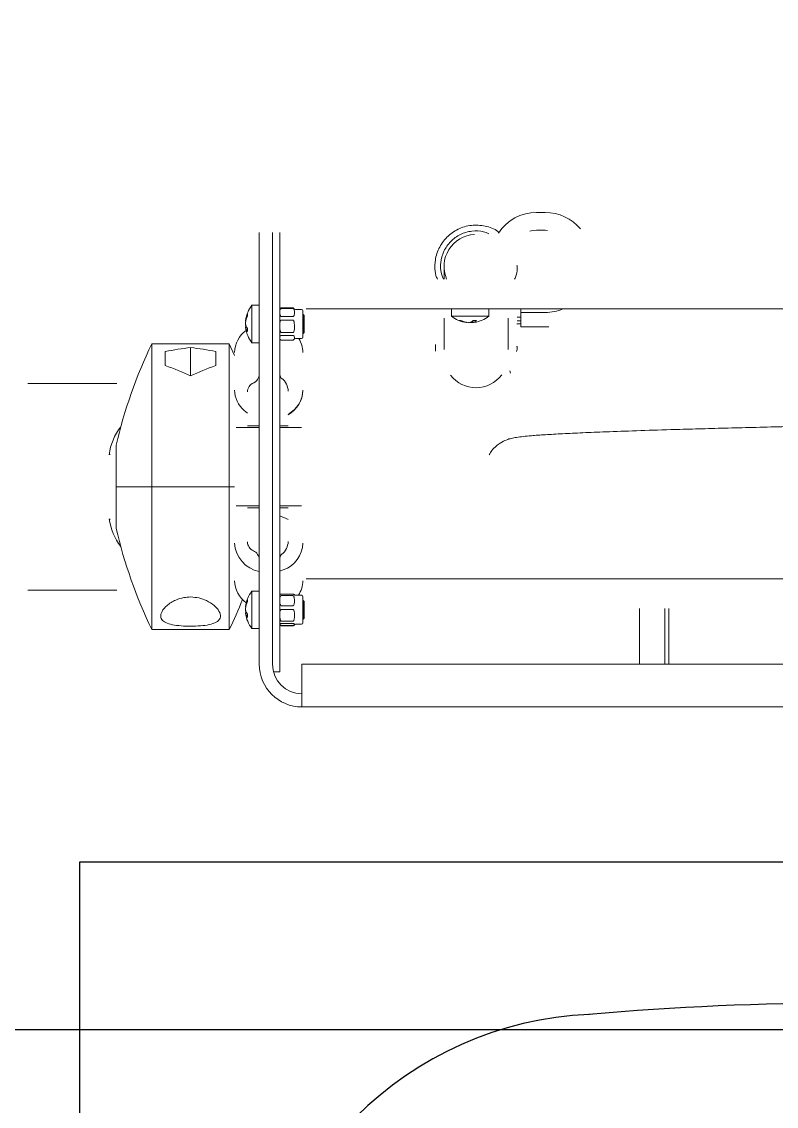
# Model space of a CAD drawing. Header units: millimetres. Extents: x 12325263 to 13848842, y -1463133 to 573208.
# Drawn here: x 12586126.9 to 12586324.9, y -840601 to -840316.4 of the extents above; entities that cross this region are included whole.
import ezdxf
from ezdxf.xclip import XClip

# ---------------------------------------------------------------- set-up
doc = ezdxf.new("R2010")
doc.units = ezdxf.units.MM
doc.header["$LTSCALE"] = 1000
doc.header["$XCLIPFRAME"] = 0
for name, color, linetype in [('fur202301', 252, 'Continuous'), ('WALL', 5, 'Continuous'), ('WALL-SHATCH', 8, 'Continuous'), ('建筑-楼板开洞', 251, 'Continuous')]:
    doc.layers.add(name, color=color, linetype=linetype)

# ---------------------------------------------------------------- blocks, each defined once
blk = doc.blocks.new('adgshg13-A$C7F010FC0')
at = {"layer": 'WALL-SHATCH'}
h = blk.add_hatch(color=256, dxfattribs=at)
h.dxf.hatch_style = 1
h.paths.add_polyline_path([(-60384.17, -16880.9), (-763.16, 197.48), (12587.62, -13153.3), (12587.62, -157996.02), (-162964.85, -188820.43), (-171262.38, -180522.9), (-171262.38, -31310.9), (-150707.19, -10755.71), (-131860.08, -7980.9), (-99162.38, -7980.9), (-99162.38, -4980.9), (-76620.43, -4980.9), (-70107.65, -16880.9)], flags=16)
h.paths.add_polyline_path([(-60091.23, -16380.9), (-646.88, 646.88), (12987.62, -12987.62), (12987.62, -158331.9), (-163100.58, -189250.38), (-171662.38, -180688.59), (-171662.38, -31145.21), (-150777.9, -10260.73), (-131896.69, -7480.9), (-99562.38, -7480.9), (-99562.38, -4580.9), (-76365.55, -4580.9), (-69907.51, -16380.9)])
blk = doc.blocks.new('A$C4C7A72D3')
at = {"layer": 'WALL', "color": 1}
blk.add_blockref('adgshg13-A$C7F010FC0', (210433.01, 205503.57), dxfattribs=at)
blk = doc.blocks.new('asdgag2019092010362923561')
for p, q in [((0, 0), (0, -455)), ((0, -455), (455, -455))]:
    blk.add_line(p, q)
for centre, radius, start, end in [((814.13, -253.5), 777.13, 174.99486, 185.00514), ((132.37, -317.17), 92.5, 182.4896, 267.0793)]:
    blk.add_arc(centre, radius, start, end)
blk = doc.blocks.new('asdgag2019070511385672053')
at = {"color": 2, "lineweight": 13}
for p, q in [((50.92, -40.9), (50.92, -395.59)), ((121.77, -395.59), (121.77, -40.9)), ((155.39, -185.1), (155.39, -296.79)), ((155.39, -296.79), (155.39, -315.37)), ((155.39, -315.37), (155.39, -396.74)), ((146.14, -402.52), (30.89, -402.52)), ((146.14, -404.24), (146.14, -402.52)), ((92.39, -407.94), (30.89, -407.94)), ((144.19, -407.94), (92.39, -407.94)), ((63.12, -414.41), (60.1, -415.81)), ((60.1, -415.81), (60.1, -436.12)), ((135.1, -436.12), (135.1, -415.81)), ((70.48, -454.63), (70.48, -445.35)), ((124.73, -445.35), (124.73, -454.63)), ((70.48, -468.67), (70.48, -454.63)), ((124.73, -468.67), (124.73, -454.63))]:
    blk.add_line(p, q, dxfattribs=at)
at = {"color": 1, "lineweight": 0}
for p, q in [((144.19, -290.15), (144.19, -183.28)), ((144.19, -315.37), (144.19, -290.15)), ((129.58, -300.46), (144.19, -300.46)), ((129.58, -301.51), (144.19, -301.51)), ((144.19, -308.14), (129.58, -308.14)), ((144.19, -315.37), (144.19, -396.74)), ((25.61, -332.9), (25.61, -335.15)), ((30.32, -332.3), (30.3, -332.9)), ((30.3, -332.9), (30.3, -335.15)), ((51.86, -332.9), (51.86, -339.3)), ((55.61, -332.9), (55.67, -331.93)), ((55.61, -332.9), (55.61, -339.3)), ((51.86, -339.3), (50.92, -339.3)), ((55.61, -339.3), (51.86, -339.3)), ((53.06, -340.26), (53.06, -339.3)), ((54.04, -339.3), (54.04, -340.26)), ((54.84, -339.3), (54.84, -340.35)), ((54.45, -342.67), (53.33, -342.67)), ((61.59, -342.67), (54.45, -342.67)), ((67.78, -341.98), (67.18, -342.18)), ((52.83, -347.7), (50.92, -347.7)), ((52.83, -350.49), (52.83, -347.7)), ((52.83, -357.54), (52.83, -350.49)), ((54.06, -351.89), (54.52, -351.89)), ((54.52, -353.35), (54.47, -353.35)), ((50.92, -357.54), (52.83, -357.54)), ((39.79, -359.44), (43.11, -359.44)), ((53.33, -359.44), (54.45, -359.44)), ((54.45, -359.44), (61.58, -359.44)), ((60.3, -361.71), (61.98, -361.69)), ((51.08, -396.86), (51.08, -398.43)), ((51.47, -396.47), (58.31, -396.47)), ((52.68, -396.13), (52.43, -396.38)), ((52.83, -396.38), (52.43, -396.38)), ((52.43, -396.38), (52.43, -396.47)), ((52.68, -396.13), (53.04, -396.13)), ((57.35, -396.38), (52.83, -396.38)), ((53.04, -396.13), (57.1, -396.13)), ((57.35, -396.38), (57.1, -396.13)), ((57.35, -396.47), (57.35, -396.38)), ((58.7, -398.43), (58.7, -396.86)), ((82.06, -402.36), (82.06, -396.89)), ((102.58, -396.89), (102.58, -402.36)), ((126.08, -396.86), (126.08, -398.43)), ((126.47, -396.47), (133.31, -396.47)), ((127.68, -396.13), (127.43, -396.38)), ((127.83, -396.38), (127.43, -396.38)), ((127.43, -396.38), (127.43, -396.47)), ((127.68, -396.13), (128.04, -396.13)), ((132.35, -396.38), (127.83, -396.38)), ((128.04, -396.13), (132.1, -396.13)), ((132.35, -396.38), (132.1, -396.13)), ((132.35, -396.47), (132.35, -396.38)), ((133.7, -398.43), (133.7, -396.86)), ((148.69, -396.74), (144.19, -396.74)), ((155.39, -396.74), (148.69, -396.74)), ((50.67, -402.13), (50.67, -399.12)), ((50.82, -399.12), (50.82, -402.13)), ((52.92, -402.13), (52.92, -399.12)), ((53.85, -399.12), (53.85, -402.13)), ((57.15, -402.13), (57.15, -399.12)), ((57.92, -399.12), (57.92, -402.13)), ((59.11, -402.13), (59.11, -399.12)), ((81.64, -400.36), (81.64, -402.05)), ((103.14, -402.05), (103.14, -400.36)), ((125.81, -402.13), (125.81, -399.12)), ((125.9, -398.78), (125.97, -398.71)), ((126.18, -399.12), (126.18, -402.13)), ((128.81, -402.13), (128.81, -399.12)), ((129.79, -399.12), (129.79, -402.13)), ((132.89, -402.13), (132.89, -399.12)), ((133.5, -399.12), (133.5, -402.13)), ((133.97, -402.13), (133.97, -399.12)), ((134.08, -402.13), (134.08, -399.12)), ((81.64, -402.05), (81.64, -402.52)), ((103.14, -402.52), (103.14, -402.05)), ((119.42, -401.65), (119.68, -402.36)), ((92.39, -404.49), (30.89, -404.49)), ((144.19, -404.49), (92.39, -404.49)), ((49.97, -407.94), (49.97, -409.85)), ((49.97, -409.85), (59.81, -409.85)), ((59.81, -409.85), (59.81, -407.94)), ((81.64, -407.94), (81.64, -409.49)), ((81.64, -409.49), (81.64, -411.04)), ((82.06, -414.02), (82.06, -407.94)), ((102.58, -407.94), (102.58, -414.02)), ((103.14, -409.49), (103.14, -407.94)), ((103.14, -411.04), (103.14, -409.49)), ((124.97, -407.94), (124.97, -409.85)), ((124.97, -409.85), (134.81, -409.85)), ((134.81, -409.85), (134.81, -407.94)), ((54.12, -411.54), (54.12, -411.47)), ((55.66, -411.26), (55.66, -411.54)), ((78.29, -411.04), (77.61, -411.9)), ((129.12, -411.54), (129.12, -411.47)), ((130.66, -411.26), (130.66, -411.54)), ((97.6, -414.44), (97.6, -415.81)), ((135.1, -415.81), (60.1, -415.81)), ((97.6, -415.81), (97.6, -436.12)), ((62.14, -419.34), (65.78, -419.34)), ((68.51, -425.97), (61.04, -425.97)), ((65.78, -432.59), (62.14, -432.59)), ((135.1, -436.12), (60.1, -436.12)), ((97.6, -436.12), (97.6, -445.5)), ((108.54, -445.5), (86.66, -445.5)), ((89.21, -447.14), (88.76, -447.23))]:
    blk.add_line(p, q, dxfattribs=at)
at = {"color": 1, "lineweight": 0, "flags": 128}
for points in [[(30.3, -335.15), (30.44, -336.58), (30.51, -336.9)], [(54.47, -351.86), (54.48, -351.92), (54.51, -352.17)], [(54.48, -352.62), (54.48, -352.62), (54.51, -352.5)], [(106.24, -400.36), (105.95, -400.87), (105.34, -402.36)], [(55.24, -411.53), (55.47, -411.5), (55.63, -411.47)], [(130.24, -411.53), (130.47, -411.5), (130.63, -411.47)], [(106.44, -447.23), (106.26, -447.19), (105.99, -447.14)]]:
    blk.add_lwpolyline(points, dxfattribs=at)
at = {"color": 1, "lineweight": 0}
for centre, radius, start, end in [((37.61, -332.9), 12, 129.7634, 180), ((39.86, -332.9), 12, 0, 22.8382), ((37.61, -335.15), 12, 180, 236.8685), ((63.23, -351.06), 8.39, 307.4424, 53.3652), ((46.69, -352.62), 7.87, 8.216, 38.6822), ((39.79, -351.06), 8.39, 183.0198, 293.3027), ((45.71, -351.37), 8.29, 356.9633, 3.0367), ((52.52, -352.35), 2.05, 13.8688, 43.9291), ((52.52, -353.23), 2.05, 13.8688, 43.9291), ((46.69, -352.62), 7.87, 321.3178, 353.2443), ((48.03, -352.39), 6.51, 336.3055, 353.9729), ((48.03, -352.81), 6.51, 336.3055, 353.9729), ((52.09, -355.22), 1.92, 353.6779, 6.3221), ((50.69, -398.43), 0.391, 297.7769, 0), ((51.47, -396.86), 0.391, 90, 180), ((58.31, -396.86), 0.391, 0, 90), ((62.39, -403.46), 6.97, 90.2778, 121.9902), ((59.09, -398.43), 0.391, 180, 242.2231), ((71.98, -404.09), 7.6, 29.4277, 88.1862), ((72.08, -404.1), 7.61, 29.4581, 88.1557), ((112.11, -404.24), 7.75, 19.5596, 87.9168), ((122.23, -403.45), 6.95, 56.4081, 89.7739), ((125.69, -398.43), 0.391, 314.7773, 0), ((126.47, -396.86), 0.391, 90, 180), ((133.31, -396.86), 0.391, 0, 90), ((134.09, -398.43), 0.391, 180, 224.9883), ((144.19, -396.74), 7.75, 270, 0), ((51.05, -399.12), 0.391, 117.7769, 146.4677), ((58.73, -399.12), 0.391, 33.5332, 62.2231), ((72.6, -404.69), 4.33, 90.99, 142.4064), ((111.9, -404.69), 4.33, 37.5936, 89.01), ((51.05, -402.13), 0.391, 214.1688, 270), ((58.73, -402.13), 0.391, 270, 325.7931), ((68.2, -401.3), 1.23, 270.99, 322.4064), ((116.3, -401.3), 1.23, 217.5936, 269.01), ((54.89, -403.71), 7.87, 231.3178, 263.6262), ((54.89, -403.71), 7.87, 276.4996, 308.6822), ((67.96, -410.6), 2.67, 24.7109, 88.1915), ((72.79, -408.38), 2.66, 204.5851, 268.3173), ((111.99, -408.38), 2.66, 271.6827, 335.4149), ((112.02, -406.45), 7.97, 272.727, 349.2144), ((116.82, -410.6), 2.67, 91.8085, 155.2891), ((129.89, -403.71), 7.87, 231.3178, 263.6262), ((129.89, -403.71), 7.87, 276.4996, 308.6822), ((54.66, -405.86), 5.71, 244.6489, 263.4653), ((52.48, -407.97), 3.06, 264.9941, 275.0059), ((55.19, -405.86), 5.71, 244.6489, 263.4653), ((54.36, -408.74), 2.84, 280.5711, 306.6636), ((55.18, -408.74), 2.84, 280.5711, 306.6636), ((56.47, -403.87), 7.16, 266.7307, 273.2693), ((72.12, -407.17), 7.24, 270.7774, 319.2293), ((122.08, -406.96), 7.45, 271.4211, 323.7055), ((129.66, -405.86), 5.71, 244.6489, 263.4653), ((127.48, -407.97), 3.06, 264.9941, 275.0059), ((130.19, -405.86), 5.71, 244.6489, 263.4653), ((129.36, -408.74), 2.84, 280.5711, 306.6636), ((130.18, -408.74), 2.84, 280.5711, 306.6636), ((131.47, -403.87), 7.16, 266.7307, 273.2693), ((91.05, -432.6), 14.84, 231.9022, 262.8942), ((103.76, -431.65), 15.84, 278.1003, 307.1032)]:
    blk.add_arc(centre, radius, start, end, dxfattribs=at)
at = {"color": 2, "lineweight": 13}
for centre, radius, start, end in [((144.19, -396.74), 11.19, 270, 0), ((62.46, -407.12), 7.29, 215.9712, 269.1946), ((78.61, -533.55), 130.59, 64.3684, 68.1477), ((116.59, -318.39), 130.59, 244.3684, 256.7515), ((78.61, -318.39), 130.59, 283.2485, 295.6316)]:
    blk.add_arc(centre, radius, start, end, dxfattribs=at)
at = {"color": 1, "lineweight": 0}
for centre, start_param, end_param in [((97.6, -440.45), 4.381376, 4.487495), ((97.6, -384.98), 5.269809, 5.395227), ((97.6, -411.48), 4.937283, 5.043402), ((97.6, -466.95), 4.029551, 4.154969)]:
    blk.add_ellipse(centre, major_axis=(0, -64.95), ratio=0.57735, start_param=start_param, end_param=end_param, dxfattribs=at)
for points, knots in [([(76.9, -99.13), (76.9, -99.12), (76.87, -99.1), (77, -100.09), (77.12, -101.56), (77.28, -103.77), (77.45, -106.68), (77.64, -110.36), (77.84, -114.68), (78.04, -119.51), (78.24, -124.77), (78.46, -131.29), (78.7, -139.25), (78.97, -148.92), (79.24, -159.3), (79.5, -169.72), (79.74, -179.87), (79.97, -189.27), (80.18, -198.33), (80.37, -206.74), (80.54, -214.65), (80.71, -222.43), (80.89, -230.45), (81.08, -238.83), (81.28, -247.57), (81.48, -256.06), (81.68, -264.2), (81.87, -271.89), (82.06, -279.43), (82.25, -286.67), (82.43, -293.53), (82.65, -301.09), (82.9, -309.09), (83.18, -316.73), (83.44, -323.16), (83.69, -328.48), (83.95, -333.01), (84.17, -336.3), (84.4, -338.66), (84.61, -340.33), (84.89, -341.76), (85.17, -342.83), (85.88, -344.44), (86.91, -345.82), (87.92, -346.86), (88.83, -347.36), (89.21, -347.57)], [0, 0, 0, 0, 0.0075193, 0.0266193, 0.0468217, 0.0680907, 0.0906995, 0.1146328, 0.1387324, 0.1625154, 0.1859169, 0.2088783, 0.2423747, 0.2750105, 0.3081493, 0.341961, 0.3693882, 0.3965287, 0.4216896, 0.4447088, 0.465606, 0.486291, 0.5080884, 0.5310306, 0.5552437, 0.5807383, 0.6029147, 0.6258807, 0.649304, 0.6724596, 0.6953297, 0.718236, 0.7526495, 0.7870536, 0.8163414, 0.8459895, 0.8758853, 0.9058534, 0.9274278, 0.9461965, 0.9621205, 0.975344, 0.9849563, 0.9901528, 0.9958714, 1, 1, 1, 1]), ([(39.44, -340.32), (39.56, -340.3), (40.42, -340.14), (41.72, -340.32), (42.76, -340.78), (43.11, -340.93)], [0, 0, 0, 0, 0.0934205, 0.6966497, 1, 1, 1, 1]), ([(62.11, -340.41), (61.71, -340.31), (61.23, -340.2), (60.78, -340.32), (60.71, -340.34)], [0, 0, 0, 0, 0.854876, 1, 1, 1, 1]), ([(39.79, -361.85), (39.39, -361.84), (37.79, -361.79), (36.2, -361.32), (34.02, -360.28), (31.99, -358.84), (29.85, -355.85), (28.81, -352.29), (29.09, -348.66), (29.88, -346.09), (30.8, -345.1), (30.89, -345)], [0, 0, 0, 0, 0.050879, 0.2054, 0.206866, 0.362477, 0.516449, 0.672359, 0.826471, 0.982728, 1, 1, 1, 1]), ([(31.21, -347.73), (31.01, -348.17), (30.38, -349.55), (30.38, -352.2), (31.24, -355.24), (33.13, -357.81), (35.74, -359.64), (38.41, -360.36), (40.95, -360.4), (42.34, -359.91), (43.11, -359.63)], [0, 0, 0, 0, 0.0668776, 0.2115854, 0.3578727, 0.5042875, 0.649684, 0.7950005, 0.8868209, 1, 1, 1, 1]), ([(54.51, -351.86), (54.51, -351.87), (54.52, -351.89), (54.52, -351.88), (54.52, -351.85), (54.52, -351.8), (54.51, -351.76), (54.51, -351.74)], [0, 0, 0, 0, 0.21396, 0.427967, 0.64094, 0.853467, 1, 1, 1, 1]), ([(54.51, -352.17), (54.51, -352.19), (54.52, -352.25), (54.52, -352.33), (54.52, -352.41), (54.52, -352.47), (54.51, -352.49), (54.51, -352.5)], [0, 0, 0, 0, 0.21396, 0.4279666, 0.6409398, 0.853467, 1, 1, 1, 1]), ([(54.51, -353.07), (54.51, -353.05), (54.52, -352.99), (54.52, -352.91), (54.52, -352.83), (54.52, -352.77), (54.51, -352.75), (54.51, -352.74)], [0, 0, 0, 0, 0.21396, 0.427967, 0.64094, 0.853467, 1, 1, 1, 1]), ([(54.52, -353.36), (54.52, -353.36), (54.52, -353.36), (54.52, -353.39), (54.52, -353.44), (54.51, -353.48), (54.51, -353.5)], [0, 0, 0, 0, 0.199684, 0.497649, 0.79499, 1, 1, 1, 1]), ([(43.11, -361.19), (42.81, -361.33), (41.77, -361.82), (40.61, -361.84), (39.79, -361.85)], [0, 0, 0, 0, 0.288132, 1, 1, 1, 1]), ([(50.67, -399.12), (50.67, -399.11), (50.67, -399.06), (50.68, -399), (50.71, -398.94), (50.72, -398.92), (50.73, -398.91)], [0, 0, 0, 0, 0.190556, 0.424295, 0.794545, 1, 1, 1, 1]), ([(51.22, -398.78), (51.14, -398.8), (51.03, -398.83), (50.92, -398.92), (50.86, -398.98), (50.83, -399.05), (50.82, -399.09), (50.82, -399.12), (50.82, -399.12)], [0, 0, 0, 0, 0.5053416, 0.6592994, 0.8141383, 0.8996451, 0.9859732, 1, 1, 1, 1]), ([(52.52, -398.78), (52.36, -398.73), (51.93, -398.61), (51.49, -398.71), (51.22, -398.78)], [0, 0, 0, 0, 0.375164, 1, 1, 1, 1]), ([(52.92, -399.12), (52.92, -399.11), (52.92, -399.06), (52.89, -399), (52.83, -398.91), (52.7, -398.83), (52.59, -398.8), (52.52, -398.78)], [0, 0, 0, 0, 0.07306, 0.162677, 0.304632, 0.588211, 1, 1, 1, 1]), ([(54.48, -398.78), (54.4, -398.79), (54.24, -398.82), (54.05, -398.88), (53.93, -398.96), (53.88, -399.02), (53.85, -399.08), (53.85, -399.11), (53.85, -399.12)], [0, 0, 0, 0, 0.318892, 0.643195, 0.761618, 0.880899, 0.955721, 1, 1, 1, 1]), ([(56.52, -398.78), (56.18, -398.72), (55.58, -398.61), (54.9, -398.72), (54.56, -398.77), (54.48, -398.78)], [0, 0, 0, 0, 0.499958, 0.877471, 1, 1, 1, 1]), ([(57.15, -399.12), (57.15, -399.12), (57.15, -399.09), (57.13, -399.04), (57.08, -398.97), (56.93, -398.87), (56.73, -398.81), (56.57, -398.79), (56.52, -398.78)], [0, 0, 0, 0, 0.027689, 0.095798, 0.19529, 0.363908, 0.804703, 1, 1, 1, 1]), ([(58.15, -398.78), (58.1, -398.8), (58.04, -398.83), (57.97, -398.92), (57.94, -398.98), (57.92, -399.05), (57.92, -399.09), (57.92, -399.12), (57.92, -399.12)], [0, 0, 0, 0, 0.505342, 0.659299, 0.814138, 0.899645, 0.985973, 1, 1, 1, 1]), ([(58.89, -398.78), (58.79, -398.73), (58.55, -398.61), (58.3, -398.71), (58.15, -398.78)], [0, 0, 0, 0, 0.375164, 1, 1, 1, 1]), ([(59.11, -399.12), (59.11, -399.11), (59.11, -399.06), (59.1, -399), (59.06, -398.91), (58.99, -398.83), (58.92, -398.8), (58.89, -398.78)], [0, 0, 0, 0, 0.07306, 0.162677, 0.304632, 0.588211, 1, 1, 1, 1]), ([(125.81, -399.12), (125.81, -399.11), (125.81, -399.06), (125.82, -399), (125.83, -398.91), (125.86, -398.83), (125.89, -398.8), (125.9, -398.78)], [0, 0, 0, 0, 0.07306, 0.162677, 0.304632, 0.588211, 1, 1, 1, 1]), ([(126.68, -398.78), (126.62, -398.79), (126.49, -398.82), (126.34, -398.88), (126.25, -398.96), (126.2, -399.02), (126.18, -399.08), (126.18, -399.11), (126.18, -399.12)], [0, 0, 0, 0, 0.318892, 0.643195, 0.761618, 0.880899, 0.955721, 1, 1, 1, 1]), ([(128.31, -398.78), (128.04, -398.72), (127.56, -398.61), (127.02, -398.72), (126.75, -398.77), (126.68, -398.78)], [0, 0, 0, 0, 0.499958, 0.877471, 1, 1, 1, 1]), ([(128.81, -399.12), (128.81, -399.12), (128.81, -399.09), (128.8, -399.04), (128.75, -398.97), (128.63, -398.87), (128.48, -398.81), (128.35, -398.79), (128.31, -398.78)], [0, 0, 0, 0, 0.027689, 0.095798, 0.19529, 0.363908, 0.804703, 1, 1, 1, 1]), ([(130.38, -398.78), (130.26, -398.8), (130.1, -398.83), (129.93, -398.92), (129.85, -398.98), (129.8, -399.05), (129.79, -399.09), (129.79, -399.12), (129.79, -399.12)], [0, 0, 0, 0, 0.505342, 0.659299, 0.814138, 0.899645, 0.985973, 1, 1, 1, 1]), ([(132.3, -398.78), (132.06, -398.73), (131.42, -398.61), (130.78, -398.71), (130.38, -398.78)], [0, 0, 0, 0, 0.375164, 1, 1, 1, 1]), ([(132.89, -399.12), (132.89, -399.11), (132.88, -399.06), (132.84, -399), (132.75, -398.91), (132.56, -398.83), (132.4, -398.8), (132.3, -398.78)], [0, 0, 0, 0, 0.07306, 0.162677, 0.304632, 0.588211, 1, 1, 1, 1]), ([(133.59, -398.78), (133.57, -398.8), (133.55, -398.83), (133.52, -398.92), (133.51, -398.98), (133.5, -399.05), (133.5, -399.09), (133.5, -399.12), (133.5, -399.12)], [0, 0, 0, 0, 0.505342, 0.659299, 0.814138, 0.899645, 0.985973, 1, 1, 1, 1]), ([(133.88, -398.78), (133.84, -398.73), (133.75, -398.61), (133.65, -398.71), (133.59, -398.78)], [0, 0, 0, 0, 0.375164, 1, 1, 1, 1]), ([(133.97, -399.12), (133.97, -399.11), (133.97, -399.06), (133.96, -399), (133.95, -398.91), (133.92, -398.83), (133.89, -398.8), (133.88, -398.78)], [0, 0, 0, 0, 0.07306, 0.162677, 0.304632, 0.588211, 1, 1, 1, 1]), ([(134.08, -399.12), (134.08, -399.11), (134.08, -399.06), (134.07, -399), (134.04, -398.91), (133.98, -398.83), (133.94, -398.8), (133.91, -398.78)], [0, 0, 0, 0, 0.07306, 0.1626766, 0.3046322, 0.5882108, 1, 1, 1, 1]), ([(50.73, -402.35), (50.73, -402.35), (50.71, -402.33), (50.69, -402.28), (50.67, -402.21), (50.67, -402.17), (50.67, -402.14), (50.67, -402.13)], [0, 0, 0, 0, 0.090859, 0.500848, 0.725287, 0.95191, 1, 1, 1, 1]), ([(50.82, -402.13), (50.82, -402.15), (50.83, -402.19), (50.85, -402.26), (50.92, -402.35), (51.17, -402.51), (51.61, -402.52), (52.18, -402.52), (52.6, -402.5), (52.83, -402.34), (52.88, -402.28), (52.91, -402.21), (52.92, -402.17), (52.92, -402.14), (52.92, -402.13)], [0, 0, 0, 0, 0.015628, 0.034797, 0.065161, 0.125819, 0.383191, 0.635686, 0.891163, 0.924861, 0.958746, 0.977295, 0.996025, 1, 1, 1, 1]), ([(53.85, -402.13), (53.85, -402.14), (53.85, -402.17), (53.87, -402.21), (53.92, -402.28), (54.07, -402.39), (54.6, -402.54), (55.37, -402.52), (56.18, -402.52), (56.68, -402.47), (56.95, -402.37), (57.07, -402.29), (57.12, -402.23), (57.15, -402.18), (57.15, -402.14), (57.15, -402.13)], [0, 0, 0, 0, 0.005915, 0.020465, 0.04172, 0.077741, 0.171908, 0.499768, 0.716161, 0.854373, 0.923712, 0.949032, 0.974535, 0.990533, 1, 1, 1, 1]), ([(57.92, -402.13), (57.92, -402.15), (57.92, -402.19), (57.94, -402.26), (57.97, -402.35), (58.11, -402.51), (58.36, -402.52), (58.69, -402.52), (58.93, -402.5), (59.06, -402.34), (59.09, -402.28), (59.11, -402.21), (59.11, -402.17), (59.11, -402.14), (59.11, -402.13)], [0, 0, 0, 0, 0.015628, 0.034797, 0.065161, 0.125819, 0.383191, 0.635686, 0.891163, 0.924861, 0.958746, 0.977295, 0.996025, 1, 1, 1, 1]), ([(126.1, -402.52), (126.06, -402.52), (125.98, -402.52), (125.88, -402.5), (125.83, -402.34), (125.82, -402.28), (125.81, -402.21), (125.81, -402.17), (125.81, -402.14), (125.81, -402.13)], [0, 0, 0, 0, 0.409358, 0.823548, 0.878181, 0.933117, 0.96319, 0.993556, 1, 1, 1, 1]), ([(126.18, -402.13), (126.18, -402.14), (126.18, -402.17), (126.19, -402.21), (126.24, -402.28), (126.36, -402.39), (126.78, -402.54), (127.39, -402.52), (128.04, -402.52), (128.44, -402.47), (128.65, -402.37), (128.74, -402.29), (128.79, -402.23), (128.81, -402.18), (128.81, -402.14), (128.81, -402.13)], [0, 0, 0, 0, 0.0059152, 0.0204653, 0.0417196, 0.0777413, 0.1719079, 0.4997684, 0.7161611, 0.8543729, 0.9237117, 0.9490318, 0.974535, 0.9905326, 1, 1, 1, 1]), ([(129.79, -402.13), (129.79, -402.15), (129.8, -402.19), (129.84, -402.26), (129.93, -402.35), (130.3, -402.51), (130.95, -402.52), (131.79, -402.52), (132.41, -402.5), (132.74, -402.34), (132.82, -402.28), (132.87, -402.21), (132.89, -402.17), (132.89, -402.14), (132.89, -402.13)], [0, 0, 0, 0, 0.0156276, 0.0347967, 0.0651611, 0.1258189, 0.3831905, 0.6356865, 0.891163, 0.9248607, 0.9587457, 0.9772953, 0.9960254, 1, 1, 1, 1]), ([(133.5, -402.13), (133.5, -402.15), (133.5, -402.19), (133.51, -402.26), (133.52, -402.35), (133.58, -402.51), (133.67, -402.52), (133.8, -402.52), (133.9, -402.5), (133.95, -402.34), (133.96, -402.28), (133.97, -402.21), (133.97, -402.17), (133.97, -402.14), (133.97, -402.13)], [0, 0, 0, 0, 0.015628, 0.034797, 0.065161, 0.125819, 0.383191, 0.635686, 0.891163, 0.924861, 0.958746, 0.977295, 0.996025, 1, 1, 1, 1]), ([(133.93, -402.43), (133.95, -402.43), (133.99, -402.42), (134.04, -402.34), (134.06, -402.28), (134.08, -402.21), (134.08, -402.17), (134.08, -402.14), (134.08, -402.13)], [0, 0, 0, 0, 0.434667, 0.609703, 0.785713, 0.882065, 0.979355, 1, 1, 1, 1]), ([(54.12, -411.54), (54.12, -411.54), (54.12, -411.54), (54.1, -411.54), (54.06, -411.54), (54.02, -411.53), (54.01, -411.53)], [0, 0, 0, 0, 0.093991, 0.431306, 0.767915, 1, 1, 1, 1]), ([(54.54, -411.53), (54.56, -411.53), (54.61, -411.54), (54.7, -411.54), (54.78, -411.54), (54.85, -411.54), (54.87, -411.53), (54.89, -411.53)], [0, 0, 0, 0, 0.21396, 0.427967, 0.64094, 0.853467, 1, 1, 1, 1]), ([(55.24, -411.53), (55.22, -411.53), (55.17, -411.54), (55.08, -411.54), (55, -411.54), (54.93, -411.54), (54.91, -411.53), (54.89, -411.53)], [0, 0, 0, 0, 0.21396, 0.427967, 0.64094, 0.853467, 1, 1, 1, 1]), ([(55.7, -411.53), (55.69, -411.53), (55.66, -411.54), (55.66, -411.54), (55.68, -411.54), (55.72, -411.54), (55.76, -411.53), (55.77, -411.53)], [0, 0, 0, 0, 0.21396, 0.427967, 0.64094, 0.853467, 1, 1, 1, 1]), ([(129.12, -411.54), (129.12, -411.54), (129.12, -411.54), (129.1, -411.54), (129.06, -411.54), (129.02, -411.53), (129.01, -411.53)], [0, 0, 0, 0, 0.093991, 0.431306, 0.767915, 1, 1, 1, 1]), ([(129.54, -411.53), (129.56, -411.53), (129.61, -411.54), (129.7, -411.54), (129.78, -411.54), (129.85, -411.54), (129.87, -411.53), (129.89, -411.53)], [0, 0, 0, 0, 0.21396, 0.427967, 0.64094, 0.853467, 1, 1, 1, 1]), ([(130.24, -411.53), (130.22, -411.53), (130.17, -411.54), (130.08, -411.54), (130, -411.54), (129.93, -411.54), (129.91, -411.53), (129.89, -411.53)], [0, 0, 0, 0, 0.21396, 0.427967, 0.64094, 0.853467, 1, 1, 1, 1]), ([(130.7, -411.53), (130.69, -411.53), (130.66, -411.54), (130.66, -411.54), (130.68, -411.54), (130.72, -411.54), (130.76, -411.53), (130.77, -411.53)], [0, 0, 0, 0, 0.21396, 0.427967, 0.64094, 0.853467, 1, 1, 1, 1]), ([(126.53, -425.97), (126.59, -425.21), (126.69, -423.71), (127.52, -421.53), (128.75, -419.66), (130.29, -418.33), (131.78, -417.94), (132.96, -418.69), (133.69, -420.41), (134.08, -422.69), (134.22, -425.26), (134.18, -427.88), (133.94, -430.28), (133.46, -432.2), (132.71, -433.46), (131.64, -433.95), (130.29, -433.58), (129, -432.5), (127.99, -431.13), (127.23, -429.69), (126.64, -427.93), (126.57, -426.56), (126.53, -425.97)], [0, 0, 0, 0, 0.043115, 0.086037, 0.143877, 0.202418, 0.267665, 0.329964, 0.385619, 0.436935, 0.486679, 0.53609, 0.585472, 0.634944, 0.685025, 0.737145, 0.793476, 0.855547, 0.888389, 0.921187, 0.965705, 1, 1, 1, 1])]:
    blk.add_open_spline(points, degree=3, knots=knots, dxfattribs=at)
blk = doc.blocks.new('sdfgsdffhg')
at = {"layer": 'fur202301', "rotation": 270}
for name, p in [('asdgag2019070511385672053', (5513.29, 33716)), ('asdgag2019092010362923561', (5513.17, 33519.88))]:
    blk.add_blockref(name, p, dxfattribs=at)

msp = doc.modelspace()

# ---------------------------------------------------------------- block references
ref = msp.add_blockref('A$C4C7A72D3', (12385714.85, -906209.52), dxfattribs=dict(rotation=350.041249254255))
XClip(ref).set_block_clipping_path([(223442.8584877662, 85923.1187333744), (220542.7961432356, 85923.1422391906), (220542.8579492103, 89292.823275506), (211526.9150355905, 89292.8101311298), (210631.4331447985, 94392.8080583527), (206113.3685902953, 94392.8025418455), (206001.4315187763, 95030.3127344656), (204376.2826588508, 94744.9613686837), (203364.4570056833, 100506.9030052917), (197947.3947122637, 99555.7482674252), (192482.3428474721, 130679.4765393781), (190118.7804593667, 130264.4504016289), (191623.4071957469, 121695.6427078634), (177046.6486519482, 119136.2011700841), (175707.6223907359, 126760.8483765714), (173902.988371335, 128026.4039125028), (169528.3854461554, 127258.2903269802), (169070.0967394859, 129868.3614864857), (163308.2517458182, 128856.6693391807), (163766.52659606, 126246.6171700556), (159679.1795131005, 125528.9180921423), (170669.6888374612, 62935.797914044), (167222.1989369914, 62330.4650948944), (167939.7759490944, 58243.6808593175), (171386.9528796654, 58848.2912487988), (172857.0656793863, 50477.0032648193), (165962.5026008021, 49266.4230898353), (168037.7813034765, 37447.1796448426), (140649.9584970828, 32638.2390106404), (115387.9799239188, 28202.5781787895), (95598.7254695911, 140907.4332163476), (226939.476109907, 163968.8668500402), (240128.6952811591, 88852.8973128139)])

# ---------------------------------------------------------------- next in the draw order: hatches: boundary and pattern name
at = {"layer": '建筑-楼板开洞'}
h = msp.add_hatch(dxfattribs=at)
h.set_pattern_fill('DASH', color=256, scale=500)
h.set_pattern_definition([(0, (0, 0), (476.25, 476.25), [476.25, -476.25])])
h.paths.add_polyline_path([(12597696.74, -842386.79), (12590696.81, -842386.9), (12590697.07, -843986.79), (12595796.81, -843986.85), (12595797.07, -849736.85), (12588796.81, -849736.79), (12588796.81, -851936.79), (12564896.81, -851936.79), (12564896.81, -816186.79), (12568846.81, -816186.79), (12568846.81, -816040), (12568846.81, -807536.79), (12574696.83, -807536.8), (12574696.77, -810386.79), (12575896.81, -810386.79), (12579055.23, -810386.78), (12580496.91, -811828.21), (12580696.91, -819086.85), (12595696.92, -819086.72), (12595696.9, -812786.79), (12597696.66, -812786.79)])

# ---------------------------------------------------------------- next in the draw order: block references
msp.add_blockref('sdfgsdffhg', (12581083.9, -874056.8, 0))

doc.saveas('drawing.dxf')
